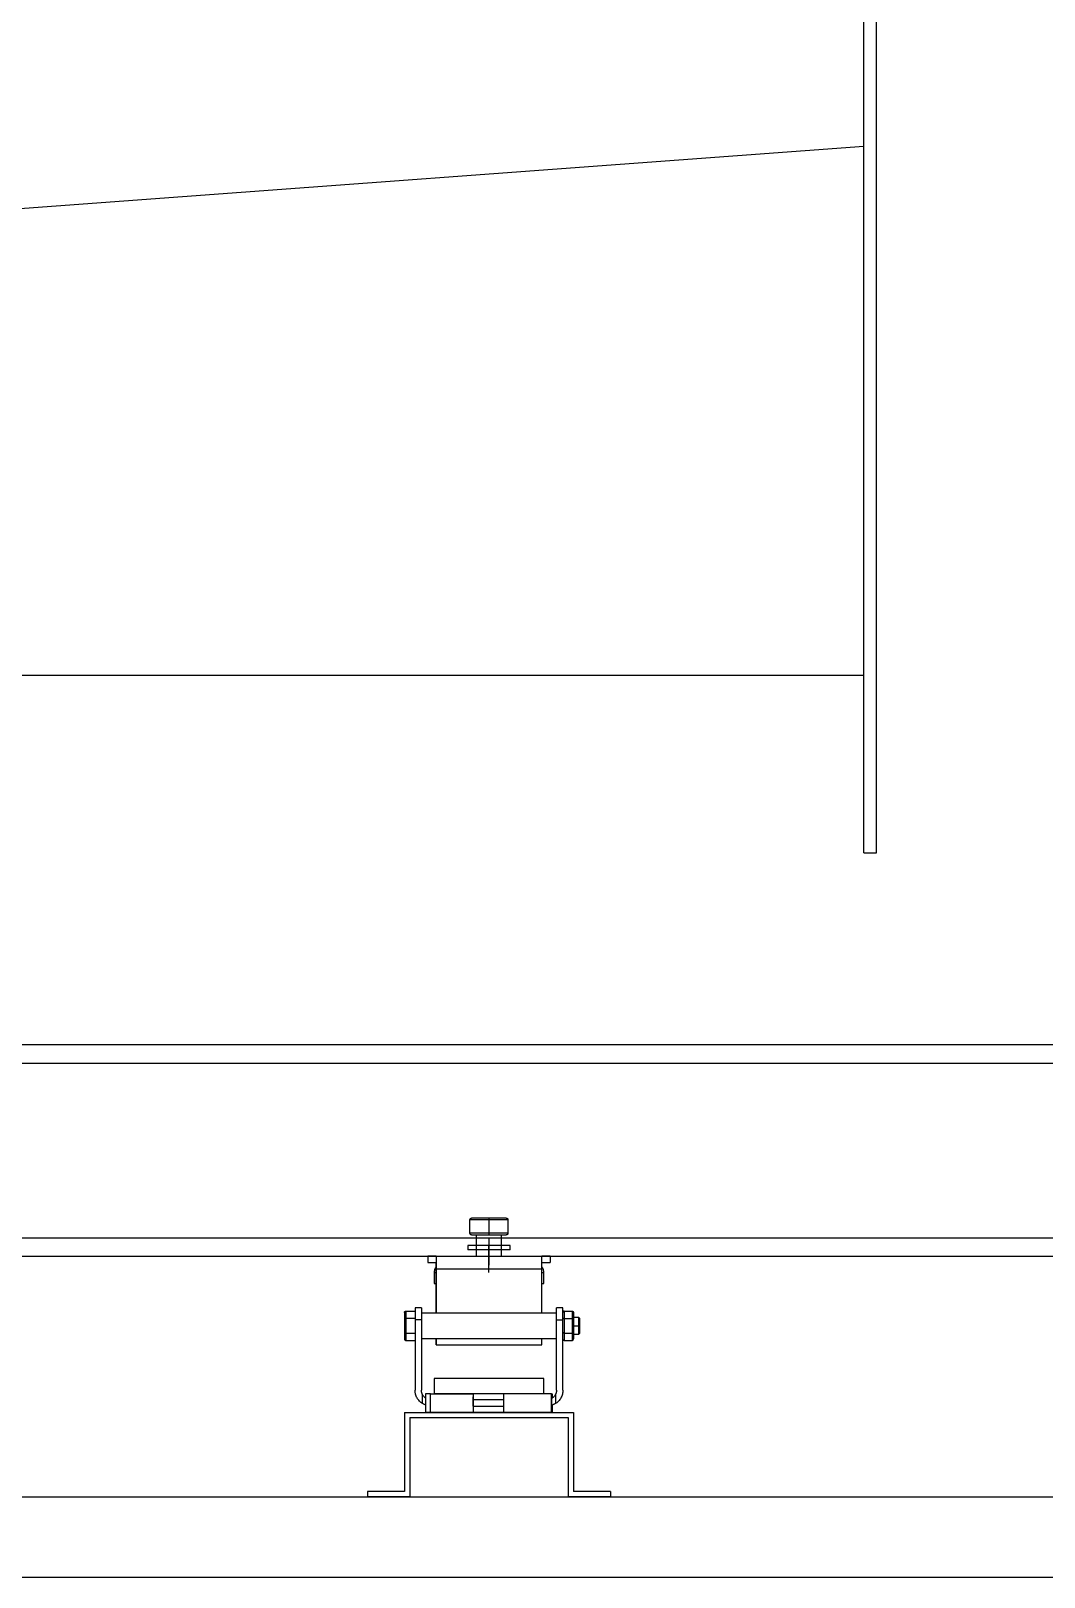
# Model space of a CAD drawing. Header units: millimetres. Extents: x -7952 to 23476, y -6324 to 15714.
# Drawn here: x 4813 to 5292, y 12 to 744 of the extents above; entities that cross this region are included whole.
import ezdxf

# ---------------------------------------------------------------- set-up
doc = ezdxf.new("R2010")
doc.units = ezdxf.units.MM
doc.linetypes.add('DASHED', pattern=[19.05, 12.7, -6.35])
doc.layers.add('FanMotor', color=7, linetype='Continuous')
doc.layers.add('McFrame', color=7, linetype='Continuous')

# ---------------------------------------------------------------- blocks, each defined once
blk = doc.blocks.new('M500341001400315S-E-BN')
for p, q in [((837.5, 305, 0), (837.5, 964, 0)), ((843.5, 305, 0), (843.5, 964, 0)), ((837.5, 639.5, 0), (360.5, 604.19, 0)), ((837.5, 389, 0), (432.5, 389, 0)), ((837.5, 305, 0), (843.5, 305, 0)), ((1860, 214, 0), (60, 214, 0)), ((60, 205.4, 0), (1860, 205.4, 0)), ((60, 122.61, 0), (1860, 122.61, 0)), ((60, 114, 0), (1860, 114, 0)), ((620, 40, 0), (700, 40, 0)), ((620, 40, 0), (620, 2.5, 0)), ((622.5, 37.5, 0), (697.5, 37.5, 0)), ((622.5, 37.5, 0), (622.5, 0, 0)), ((697.5, 37.5, 0), (697.5, 0, 0)), ((700, 40, 0), (700, 2.5, 0)), ((620, 2.5, 0), (602.5, 2.5, 0)), ((602.5, 2.5, 0), (602.5, 0, 0)), ((622.5, 0, 0), (602.5, 0, 0)), ((717.5, 0, 0), (697.5, 0, 0)), ((717.5, 2.5, 0), (700, 2.5, 0)), ((717.5, 2.5, 0), (717.5, 0, 0))]:
    blk.add_line(p, q)
at = {"color": 7, "linetype": 'Continuous'}
for p, q in [((660, 132, 0), (651.8, 132, 0)), ((668.2, 132, 0), (660, 132, 0)), ((660, 131.2, 0), (651, 131.2, 0)), ((651, 124.8, 0), (651, 131.2, 0)), ((660, 124.8, 0), (651, 124.8, 0)), ((669, 131.2, 0), (660, 131.2, 0)), ((660, 131.2, 0), (660, 124.8, 0)), ((669, 124.8, 0), (660, 124.8, 0)), ((669, 131.2, 0), (669, 124.8, 0)), ((650, 119, 0), (650, 117, 0)), ((651.8, 124, 0), (660, 124, 0)), ((654, 124, 0), (654, 114, 0)), ((654, 119.43, 0), (654, 119, 0)), ((660, 124, 0), (668.2, 124, 0)), ((666, 114, 0), (666, 124, 0)), ((666, 119, 0), (666, 119.74, 0)), ((670, 117, 0), (670, 119, 0)), ((631, 114, 0), (631, 111, 0)), ((634.99, 114, 0), (634.99, 111, 0)), ((634.99, 114, 0), (685.01, 114, 0)), ((645.44, 114, 0), (677.44, 114, 0)), ((689, 114, 0), (689, 111, 0)), ((634, 106, 0), (634, 101, 0)), ((635, 108, 0), (635, 108, 0)), ((635, 87, 0), (635, 108, 0)), ((635, 108, 0), (635, 87, 0)), ((635, 108, 0), (685.01, 108, 0)), ((685.01, 87, 0), (685.01, 108, 0)), ((686, 101, 0), (686, 106, 0)), ((620.6, 87.93, 0), (620.6, 84.46, 0)), ((620.6, 87.93, 0), (625, 87.93, 0)), ((628, 89.5, 0), (625, 89.5, 0)), ((695, 89.5, 0), (692, 89.5, 0)), ((695.6, 87.93, 0), (699.4, 87.93, 0)), ((695.6, 87.93, 0), (695.6, 84.46, 0)), ((699.4, 87.93, 0), (699.4, 84.46, 0)), ((620, 87.24, 0), (620, 84.12, 0)), ((620, 84.12, 0), (620, 77.88, 0)), ((625, 84.46, 0), (620.6, 84.46, 0)), ((620.6, 84.46, 0), (620.6, 77.54, 0)), ((628, 83.89, 0), (625, 83.89, 0)), ((625, 83.89, 0), (625, 50.5, 0)), ((692, 87, 0), (628, 87, 0)), ((628, 83.89, 0), (628, 50.5, 0)), ((692, 83.89, 0), (695, 83.89, 0)), ((692, 50.5, 0), (692, 83.89, 0)), ((695, 50.5, 0), (695, 83.89, 0)), ((695.6, 84.46, 0), (699.4, 84.46, 0)), ((695.6, 84.46, 0), (695.6, 77.54, 0)), ((699.4, 84.46, 0), (699.4, 77.54, 0)), ((700, 87.24, 0), (700, 84.12, 0)), ((702.5, 85, 0), (700, 85, 0)), ((700, 84.12, 0), (700, 77.88, 0)), ((700, 81, 0), (702.5, 81, 0)), ((703, 84.49, 0), (702.5, 85, 0)), ((702.5, 77, 0), (702.5, 81, 0)), ((703, 81, 0), (702.5, 81, 0)), ((703, 77.5, 0), (703, 81, 0)), ((620, 77.88, 0), (620, 74.76, 0)), ((620.6, 77.54, 0), (620.6, 74.07, 0)), ((620.6, 77.54, 0), (625, 77.54, 0)), ((620.6, 74.07, 0), (625, 74.07, 0)), ((628, 75, 0), (634.93, 75, 0)), ((634.97, 72, 0), (634.97, 75, 0)), ((634.98, 72, 0), (634.98, 75, 0)), ((635, 75, 0), (635, 72, 0)), ((635.02, 75, 0), (685.03, 75, 0)), ((635.02, 75, 0), (635.02, 72, 0)), ((685.03, 72, 0), (685.03, 75, 0)), ((685.1, 75, 0), (692, 75, 0)), ((695.6, 77.54, 0), (699.4, 77.54, 0)), ((695.6, 77.54, 0), (695.6, 74.07, 0)), ((695.6, 74.07, 0), (699.4, 74.07, 0)), ((699.4, 77.54, 0), (699.4, 74.07, 0)), ((700, 77.88, 0), (700, 74.76, 0)), ((700, 77, 0), (702.5, 77, 0)), ((702.5, 77, 0), (703, 77.51, 0)), ((635.02, 72, 0), (685.03, 72, 0)), ((634, 56, 0), (634, 49, 0)), ((686, 49, 0), (686, 56, 0)), ((628.5, 44.16, 0), (628.5, 48.44, 0)), ((630.01, 48.8, 0), (630.01, 40, 0)), ((632.25, 48.8, 0), (630.01, 48.8, 0)), ((632.25, 48.8, 0), (652.59, 48.8, 0)), ((632.25, 40, 0), (632.25, 48.8, 0)), ((634, 49, 0), (634.01, 48.8, 0)), ((652.59, 48.8, 0), (652.59, 40, 0)), ((652.59, 43, 0), (652.59, 47.3, 0)), ((652.59, 47.3, 0), (652.6, 47.3, 0)), ((667.09, 46, 0), (652.59, 46, 0)), ((652.6, 47.3, 0), (652.6, 48.8, 0)), ((667.09, 40, 0), (667.09, 48.8, 0)), ((687.75, 48.8, 0), (667.09, 48.8, 0)), ((685.99, 48.79, 0), (686, 49, 0)), ((689.59, 48.8, 0), (687.75, 48.8, 0)), ((689.59, 48.8, 0), (689.59, 40, 0)), ((689.62, 40, 0), (689.62, 48.8, 0)), ((689.74, 48.8, 0), (689.88, 48.8, 0)), ((689.88, 48.8, 0), (689.88, 46.69, 0)), ((689.91, 46.7, 0), (689.91, 48.8, 0)), ((691.5, 48.44, 0), (691.5, 44.16, 0)), ((632.25, 40, 0), (630.01, 40, 0)), ((652.59, 40, 0), (632.25, 40, 0)), ((652.59, 43, 0), (667.09, 43, 0)), ((652.59, 43, 0), (652.59, 43, 0)), ((652.62, 40, 0), (652.62, 43, 0)), ((689.59, 40, 0), (667.09, 40, 0)), ((689.88, 40, 0), (689.74, 40, 0)), ((689.88, 43.4, 0), (689.88, 40, 0)), ((689.91, 40, 0), (689.91, 43.41, 0))]:
    blk.add_line(p, q, dxfattribs=at)
at = {"color": 5, "linetype": 'DASHED'}
for p, q in [((660, 106.3, 0), (660, 122.78, 0)), ((660, 122.47, 0), (660, 106.79, 0))]:
    blk.add_line(p, q, dxfattribs=at)
at = {"linetype": 'Continuous'}
blk.add_line((647.3, 114, 0), (672.7, 114, 0), dxfattribs=at)
at = {"color": 7, "linetype": 'Continuous'}
for centre, start, end in [((639, 106, 0), 144.12084, 180.00849), ((681, 106, 0), 0.00849, 35.70564)]:
    blk.add_arc(centre, 5, start, end, dxfattribs=at)
for points, knots in [([(651, 131.2, 0), (651, 131.23, 0), (651, 131.28, 0), (651.02, 131.37, 0), (651.04, 131.45, 0), (651.08, 131.55, 0), (651.14, 131.67, 0), (651.24, 131.78, 0), (651.37, 131.88, 0), (651.5, 131.94, 0), (651.64, 131.99, 0), (651.74, 132, 0), (651.8, 132, 0)], [0, 0, 0, 0, 0.062093, 0.1244295, 0.1872281, 0.2507024, 0.3675958, 0.4953732, 0.6139008, 0.7467892, 0.8538776, 1, 1, 1, 1]), ([(660, 132, 0), (660, 132, 0), (660, 132, 0), (660, 131.98, 0), (660, 131.97, 0), (660, 131.93, 0), (660, 131.88, 0), (660, 131.78, 0), (660, 131.67, 0), (660, 131.53, 0), (660, 131.37, 0), (660, 131.26, 0), (660, 131.2, 0)], [0, 0, 0, 0, 0.078035, 0.146295, 0.20478, 0.253492, 0.386381, 0.504964, 0.632742, 0.74969, 0.875756, 1, 1, 1, 1]), ([(668.2, 132, 0), (668.23, 132, 0), (668.29, 132, 0), (668.37, 131.98, 0), (668.43, 131.97, 0), (668.52, 131.93, 0), (668.63, 131.88, 0), (668.75, 131.78, 0), (668.86, 131.67, 0), (668.94, 131.53, 0), (668.99, 131.37, 0), (669, 131.26, 0), (669, 131.2, 0)], [0, 0, 0, 0, 0.078035, 0.146295, 0.20478, 0.253492, 0.386381, 0.504964, 0.632742, 0.74969, 0.875756, 1, 1, 1, 1]), ([(651.8, 124, 0), (651.77, 124, 0), (651.71, 124, 0), (651.63, 124.02, 0), (651.57, 124.03, 0), (651.48, 124.07, 0), (651.37, 124.12, 0), (651.24, 124.22, 0), (651.14, 124.33, 0), (651.06, 124.47, 0), (651.01, 124.63, 0), (651, 124.74, 0), (651, 124.8, 0)], [0, 0, 0, 0, 0.078035, 0.146295, 0.20478, 0.253492, 0.386381, 0.504964, 0.632742, 0.74969, 0.875756, 1, 1, 1, 1]), ([(660, 124.8, 0), (660, 124.77, 0), (660, 124.72, 0), (660, 124.63, 0), (660, 124.55, 0), (660, 124.45, 0), (660, 124.33, 0), (660, 124.22, 0), (660, 124.12, 0), (660, 124.06, 0), (660, 124.01, 0), (660, 124, 0), (660, 124, 0)], [0, 0, 0, 0, 0.062093, 0.12443, 0.187228, 0.250702, 0.367596, 0.495373, 0.613901, 0.746789, 0.853878, 1, 1, 1, 1]), ([(669, 124.8, 0), (669, 124.77, 0), (669, 124.72, 0), (668.98, 124.63, 0), (668.96, 124.55, 0), (668.92, 124.45, 0), (668.86, 124.33, 0), (668.75, 124.22, 0), (668.63, 124.12, 0), (668.5, 124.06, 0), (668.36, 124.01, 0), (668.26, 124, 0), (668.2, 124, 0)], [0, 0, 0, 0, 0.062093, 0.12443, 0.187228, 0.250702, 0.367596, 0.495373, 0.613901, 0.746789, 0.853878, 1, 1, 1, 1]), ([(670, 119, 0), (670, 119, 0), (669.74, 119, 0), (668.74, 119, 0), (668, 119, 0), (666.15, 119, 0), (665.04, 119, 0), (662.62, 119, 0), (661.31, 119, 0), (658.69, 119, 0), (657.38, 119, 0), (654.96, 119, 0), (653.85, 119, 0), (652, 119, 0), (651.26, 119, 0), (650.26, 119, 0), (650, 119, 0), (650, 119, 0)], [0, 0, 0, 0, 0.125, 0.125, 0.25, 0.25, 0.375, 0.375, 0.5, 0.5, 0.625, 0.625, 0.75, 0.75, 0.875, 0.875, 1, 1, 1, 1]), ([(635, 114, 0), (634.48, 114, 0), (633.96, 114, 0), (632.99, 114, 0), (632.54, 114, 0), (631.8, 114, 0), (631.51, 114, 0), (631.1, 114, 0), (631, 114, 0), (631, 114, 0)], [0, 0, 0, 0, 0.25, 0.25, 0.5, 0.5, 0.75, 0.75, 1, 1, 1, 1]), ([(631, 111, 0), (631, 111, 0), (631.1, 111, 0), (631.51, 111, 0), (631.8, 111, 0), (632.54, 111, 0), (632.99, 111, 0), (633.96, 111, 0), (634.48, 111, 0), (635, 111, 0)], [0, 0, 0, 0, 0.25, 0.25, 0.5, 0.5, 0.75, 0.75, 1, 1, 1, 1]), ([(634.99, 114, 0), (634.99, 114, 0), (634.99, 113.84, 0), (635, 113.24, 0), (635, 112.8, 0), (635, 111.69, 0), (635, 111.02, 0), (635, 109.57, 0), (635, 108.79, 0), (635, 108, 0)], [0, 0, 0, 0, 0.25, 0.25, 0.5, 0.5, 0.75, 0.75, 1, 1, 1, 1]), ([(634.99, 108.89, 0), (634.99, 108.99, 0), (634.99, 109.47, 0), (634.99, 110.2, 0), (634.99, 110.77, 0), (634.99, 111, 0)], [0, 0, 0, 0, 0.123753, 0.645771, 1, 1, 1, 1]), ([(634.99, 108.9, 0), (634.99, 108.98, 0), (634.99, 109.45, 0), (634.99, 110.16, 0), (634.99, 110.87, 0), (634.99, 110.96, 0), (634.99, 111, 0)], [0, 0, 0, 0, 0.067968, 0.378645, 0.689323, 1, 1, 1, 1]), ([(635, 108, 0), (635, 108.06, 0), (635, 108.17, 0), (635, 108.34, 0), (635, 108.5, 0), (635, 108.67, 0), (635, 108.83, 0), (635, 108.99, 0), (635, 109.28, 0), (635, 109.68, 0), (635, 110.13, 0), (634.99, 110.51, 0), (634.99, 110.74, 0), (634.99, 110.88, 0), (634.99, 110.95, 0), (634.99, 110.99, 0), (634.99, 111, 0), (634.99, 111, 0)], [0, 0, 0, 0, 0.036013, 0.071746, 0.107314, 0.142829, 0.178406, 0.214159, 0.250201, 0.375057, 0.500032, 0.624889, 0.749864, 0.812682, 0.874903, 0.937138, 1, 1, 1, 1]), ([(670, 117, 0), (670, 117, 0), (669.74, 117, 0), (668.74, 117, 0), (668, 117, 0), (666.15, 117, 0), (665.04, 117, 0), (662.62, 117, 0), (661.31, 117, 0), (658.69, 117, 0), (657.38, 117, 0), (654.96, 117, 0), (653.85, 117, 0), (652, 117, 0), (651.26, 117, 0), (650.26, 117, 0), (650, 117, 0), (650, 117, 0)], [0, 0, 0, 0, 0.125, 0.125, 0.25, 0.25, 0.375, 0.375, 0.5, 0.5, 0.625, 0.625, 0.75, 0.75, 0.875, 0.875, 1, 1, 1, 1]), ([(689, 114, 0), (689, 114, 0), (688.9, 114, 0), (688.5, 114, 0), (688.2, 114, 0), (687.46, 114, 0), (687.02, 114, 0), (686.05, 114, 0), (685.53, 114, 0), (685, 114, 0)], [0, 0, 0, 0, 0.25, 0.25, 0.5, 0.5, 0.75, 0.75, 1, 1, 1, 1]), ([(685, 111, 0), (685.53, 111, 0), (686.05, 111, 0), (687.02, 111, 0), (687.46, 111, 0), (688.2, 111, 0), (688.5, 111, 0), (688.9, 111, 0), (689, 111, 0), (689, 111, 0)], [0, 0, 0, 0, 0.25, 0.25, 0.5, 0.5, 0.75, 0.75, 1, 1, 1, 1]), ([(685.01, 108, 0), (685.01, 108.79, 0), (685.01, 109.57, 0), (685.01, 111.02, 0), (685.01, 111.69, 0), (685.01, 112.8, 0), (685.01, 113.24, 0), (685.01, 113.84, 0), (685.01, 114, 0), (685.01, 114, 0)], [0, 0, 0, 0, 0.25, 0.25, 0.5, 0.5, 0.75, 0.75, 1, 1, 1, 1]), ([(635, 106, 0), (634.96, 106, 0), (634.55, 106, 0), (634.15, 106, 0), (634.05, 106, 0), (634, 106, 0)], [0, 0, 0, 0, 0.048245, 0.524122, 1, 1, 1, 1]), ([(686, 106, 0), (685.95, 106, 0), (685.85, 106, 0), (685.45, 106, 0), (685.05, 106, 0), (685.01, 106, 0)], [0, 0, 0, 0, 0.47807, 0.95614, 1, 1, 1, 1]), ([(634, 101, 0), (634.05, 101, 0), (634.15, 101, 0), (634.55, 101, 0), (634.96, 101, 0), (635, 101, 0)], [0, 0, 0, 0, 0.475878, 0.951755, 1, 1, 1, 1]), ([(685.01, 101, 0), (685.05, 101, 0), (685.45, 101, 0), (685.85, 101, 0), (685.95, 101, 0), (686, 101, 0)], [0, 0, 0, 0, 0.04386, 0.52193, 1, 1, 1, 1]), ([(620, 87.24, 0), (620, 87.26, 0), (620, 87.31, 0), (620.01, 87.38, 0), (620.03, 87.44, 0), (620.05, 87.52, 0), (620.09, 87.61, 0), (620.16, 87.72, 0), (620.25, 87.8, 0), (620.36, 87.87, 0), (620.47, 87.92, 0), (620.56, 87.93, 0), (620.6, 87.93, 0)], [0, 0, 0, 0, 0.078365, 0.146854, 0.20547, 0.254214, 0.387121, 0.505777, 0.633418, 0.750335, 0.876125, 1, 1, 1, 1]), ([(625, 89.5, 0), (625, 89.5, 0), (625, 89.37, 0), (625, 88.86, 0), (625, 88.48, 0), (625, 87.49, 0), (625, 86.89, 0), (625, 85.51, 0), (625, 84.73, 0), (625, 83.89, 0)], [0, 0, 0, 0, 0.25, 0.25, 0.5, 0.5, 0.75, 0.75, 1, 1, 1, 1]), ([(628, 89.5, 0), (628, 89.5, 0), (628, 89.5, 0), (628, 89.48, 0), (628, 89.46, 0), (628, 89.43, 0), (628, 89.38, 0), (628, 89.33, 0), (628, 89.27, 0), (628, 89.2, 0), (628, 89.02, 0), (628, 88.67, 0), (628, 88.01, 0), (628, 87.19, 0), (628, 86.41, 0), (628, 85.78, 0), (628, 85.33, 0), (628, 84.87, 0), (628, 84.39, 0), (628, 84.06, 0), (628, 83.89, 0)], [0, 0, 0, 0, 0.0279094, 0.0557262, 0.0834771, 0.1111889, 0.1388884, 0.1666027, 0.1943585, 0.2221827, 0.2501018, 0.3750315, 0.5000109, 0.6249406, 0.74992, 0.8000848, 0.8500185, 0.8998777, 0.9498194, 1, 1, 1, 1]), ([(692, 83.89, 0), (692, 83.99, 0), (692, 84.17, 0), (692, 84.44, 0), (692, 84.71, 0), (692, 84.97, 0), (692, 85.23, 0), (692, 85.48, 0), (692, 85.73, 0), (692, 85.97, 0), (692, 86.47, 0), (692, 87.19, 0), (692, 88.01, 0), (692, 88.67, 0), (692, 89.05, 0), (692, 89.26, 0), (692, 89.37, 0), (692, 89.44, 0), (692, 89.49, 0), (692, 89.5, 0), (692, 89.5, 0)], [0, 0, 0, 0, 0.027909, 0.055726, 0.083477, 0.111189, 0.138888, 0.166603, 0.194358, 0.222183, 0.250102, 0.375032, 0.500011, 0.624941, 0.74992, 0.800085, 0.850019, 0.899878, 0.949819, 1, 1, 1, 1]), ([(695, 83.89, 0), (695, 84.73, 0), (695, 85.51, 0), (695, 86.89, 0), (695, 87.49, 0), (695, 88.48, 0), (695, 88.86, 0), (695, 89.37, 0), (695, 89.5, 0), (695, 89.5, 0)], [0, 0, 0, 0, 0.25, 0.25, 0.5, 0.5, 0.75, 0.75, 1, 1, 1, 1]), ([(695.6, 87.93, 0), (695.58, 87.93, 0), (695.53, 87.93, 0), (695.47, 87.91, 0), (695.4, 87.89, 0), (695.34, 87.86, 0), (695.27, 87.82, 0), (695.22, 87.77, 0), (695.15, 87.7, 0), (695.08, 87.59, 0), (695.01, 87.43, 0), (695, 87.3, 0), (695, 87.24, 0)], [0, 0, 0, 0, 0.064892, 0.131304, 0.199506, 0.269748, 0.342257, 0.417243, 0.494891, 0.627526, 0.795837, 1, 1, 1, 1]), ([(699.4, 87.93, 0), (699.42, 87.93, 0), (699.47, 87.93, 0), (699.53, 87.91, 0), (699.6, 87.89, 0), (699.66, 87.86, 0), (699.72, 87.82, 0), (699.78, 87.77, 0), (699.85, 87.7, 0), (699.92, 87.59, 0), (699.99, 87.43, 0), (699.99, 87.3, 0), (700, 87.24, 0)], [0, 0, 0, 0, 0.064892, 0.131304, 0.199506, 0.269748, 0.342257, 0.417243, 0.494891, 0.627526, 0.795837, 1, 1, 1, 1]), ([(620.6, 84.46, 0), (620.58, 84.46, 0), (620.54, 84.46, 0), (620.47, 84.46, 0), (620.41, 84.45, 0), (620.34, 84.43, 0), (620.25, 84.4, 0), (620.16, 84.36, 0), (620.09, 84.3, 0), (620.04, 84.25, 0), (620.01, 84.19, 0), (620, 84.14, 0), (620, 84.12, 0)], [0, 0, 0, 0, 0.062152, 0.124504, 0.187271, 0.250667, 0.367428, 0.494905, 0.613188, 0.746033, 0.853249, 1, 1, 1, 1]), ([(695.6, 84.46, 0), (695.58, 84.46, 0), (695.53, 84.46, 0), (695.47, 84.46, 0), (695.4, 84.44, 0), (695.34, 84.43, 0), (695.27, 84.41, 0), (695.22, 84.38, 0), (695.15, 84.35, 0), (695.08, 84.29, 0), (695.01, 84.21, 0), (695, 84.15, 0), (695, 84.12, 0)], [0, 0, 0, 0, 0.064892, 0.131304, 0.199506, 0.269748, 0.342257, 0.417243, 0.494891, 0.627526, 0.795837, 1, 1, 1, 1]), ([(699.4, 84.46, 0), (699.42, 84.46, 0), (699.47, 84.46, 0), (699.53, 84.46, 0), (699.6, 84.45, 0), (699.66, 84.43, 0), (699.72, 84.41, 0), (699.78, 84.39, 0), (699.85, 84.35, 0), (699.92, 84.3, 0), (699.99, 84.22, 0), (699.99, 84.15, 0), (700, 84.12, 0)], [0, 0, 0, 0, 0.064892, 0.131304, 0.199506, 0.269748, 0.342257, 0.417243, 0.494891, 0.627526, 0.795837, 1, 1, 1, 1]), ([(702.5, 81, 0), (702.5, 81.52, 0), (702.5, 82.05, 0), (702.5, 83.01, 0), (702.5, 83.46, 0), (702.5, 84.2, 0), (702.5, 84.5, 0), (702.5, 84.9, 0), (702.5, 85, 0), (702.5, 85, 0)], [0, 0, 0, 0, 0.25, 0.25, 0.5, 0.5, 0.75, 0.75, 1, 1, 1, 1]), ([(703, 81, 0), (703, 81.46, 0), (703, 81.92, 0), (703, 82.76, 0), (703, 83.15, 0), (703, 83.8, 0), (703, 84.06, 0), (703, 84.41, 0), (703, 84.5, 0), (703, 84.5, 0)], [0, 0, 0, 0, 0.25, 0.25, 0.5, 0.5, 0.75, 0.75, 1, 1, 1, 1]), ([(620, 77.88, 0), (620, 77.87, 0), (620, 77.84, 0), (620.01, 77.81, 0), (620.03, 77.78, 0), (620.05, 77.74, 0), (620.09, 77.7, 0), (620.16, 77.64, 0), (620.25, 77.6, 0), (620.36, 77.56, 0), (620.47, 77.54, 0), (620.56, 77.54, 0), (620.6, 77.54, 0)], [0, 0, 0, 0, 0.078365, 0.146854, 0.20547, 0.254214, 0.387121, 0.505777, 0.633418, 0.750335, 0.876125, 1, 1, 1, 1]), ([(620, 74.76, 0), (620, 74.74, 0), (620, 74.69, 0), (620.01, 74.62, 0), (620.03, 74.56, 0), (620.05, 74.48, 0), (620.09, 74.39, 0), (620.16, 74.28, 0), (620.25, 74.2, 0), (620.36, 74.13, 0), (620.47, 74.08, 0), (620.56, 74.07, 0), (620.6, 74.07, 0)], [0, 0, 0, 0, 0.078408, 0.146918, 0.205532, 0.25425, 0.387086, 0.505433, 0.632901, 0.749725, 0.875677, 1, 1, 1, 1]), ([(634.99, 75, 0), (634.99, 74.89, 0), (634.99, 74.42, 0), (634.99, 73.74, 0), (634.99, 72.98, 0), (634.99, 72.42, 0), (634.98, 72.07, 0), (634.98, 72.02, 0), (634.98, 72, 0)], [0, 0, 0, 0, 0.060402, 0.248322, 0.436241, 0.624161, 0.81208, 1, 1, 1, 1]), ([(635, 72, 0), (635, 72.02, 0), (635, 72.07, 0), (635, 72.42, 0), (635, 72.98, 0), (635, 73.74, 0), (635, 74.42, 0), (635, 74.89, 0), (635, 75, 0)], [0, 0, 0, 0, 0.1879196, 0.3758391, 0.5637587, 0.7516783, 0.9395979, 1, 1, 1, 1]), ([(695.6, 77.54, 0), (695.58, 77.54, 0), (695.53, 77.54, 0), (695.47, 77.54, 0), (695.4, 77.55, 0), (695.34, 77.57, 0), (695.27, 77.59, 0), (695.22, 77.61, 0), (695.15, 77.65, 0), (695.08, 77.7, 0), (695.01, 77.78, 0), (695, 77.85, 0), (695, 77.88, 0)], [0, 0, 0, 0, 0.064892, 0.131304, 0.199506, 0.269748, 0.342257, 0.417243, 0.494891, 0.627526, 0.795837, 1, 1, 1, 1]), ([(695.6, 74.07, 0), (695.58, 74.07, 0), (695.53, 74.07, 0), (695.47, 74.09, 0), (695.4, 74.11, 0), (695.34, 74.14, 0), (695.27, 74.18, 0), (695.22, 74.23, 0), (695.15, 74.3, 0), (695.08, 74.41, 0), (695.01, 74.57, 0), (695, 74.7, 0), (695, 74.76, 0)], [0, 0, 0, 0, 0.064892, 0.131304, 0.199506, 0.269748, 0.342257, 0.417243, 0.494891, 0.627526, 0.795837, 1, 1, 1, 1]), ([(699.4, 77.54, 0), (699.42, 77.54, 0), (699.47, 77.54, 0), (699.53, 77.54, 0), (699.6, 77.56, 0), (699.66, 77.57, 0), (699.72, 77.59, 0), (699.78, 77.62, 0), (699.85, 77.65, 0), (699.92, 77.71, 0), (699.99, 77.79, 0), (699.99, 77.85, 0), (700, 77.88, 0)], [0, 0, 0, 0, 0.064892, 0.131304, 0.199506, 0.269748, 0.342257, 0.417243, 0.494891, 0.627526, 0.795837, 1, 1, 1, 1]), ([(699.4, 74.07, 0), (699.42, 74.07, 0), (699.47, 74.07, 0), (699.53, 74.09, 0), (699.6, 74.11, 0), (699.66, 74.14, 0), (699.72, 74.18, 0), (699.78, 74.23, 0), (699.85, 74.3, 0), (699.92, 74.41, 0), (699.99, 74.57, 0), (699.99, 74.7, 0), (700, 74.76, 0)], [0, 0, 0, 0, 0.064892, 0.131304, 0.199506, 0.269748, 0.342257, 0.417243, 0.494891, 0.627526, 0.795837, 1, 1, 1, 1]), ([(686, 56, 0), (686, 56, 0), (685.83, 56, 0), (685.17, 56, 0), (684.67, 56, 0), (683.37, 56, 0), (682.56, 56, 0), (680.67, 56, 0), (679.59, 56, 0), (677.18, 56, 0), (675.86, 56, 0), (673.03, 56, 0), (671.52, 56, 0), (668.38, 56, 0), (666.74, 56, 0), (663.4, 56, 0), (661.7, 56, 0), (658.3, 56, 0), (656.6, 56, 0), (653.26, 56, 0), (651.62, 56, 0), (648.48, 56, 0), (646.97, 56, 0), (644.14, 56, 0), (642.82, 56, 0), (640.41, 56, 0), (639.33, 56, 0), (637.44, 56, 0), (636.63, 56, 0), (635.33, 56, 0), (634.83, 56, 0), (634.17, 56, 0), (634, 56, 0), (634, 56, 0)], [0, 0, 0, 0, 0.0625, 0.0625, 0.125, 0.125, 0.1875, 0.1875, 0.25, 0.25, 0.3125, 0.3125, 0.375, 0.375, 0.4375, 0.4375, 0.5, 0.5, 0.5625, 0.5625, 0.625, 0.625, 0.6875, 0.6875, 0.75, 0.75, 0.8125, 0.8125, 0.875, 0.875, 0.9375, 0.9375, 1, 1, 1, 1]), ([(628.5, 44.16, 0), (628.43, 44.2, 0), (628.28, 44.3, 0), (628.06, 44.45, 0), (627.85, 44.61, 0), (627.64, 44.78, 0), (627.44, 44.97, 0), (627.24, 45.15, 0), (626.89, 45.51, 0), (626.43, 46.07, 0), (625.93, 46.85, 0), (625.52, 47.71, 0), (625.28, 48.42, 0), (625.15, 49, 0), (625.07, 49.43, 0), (625.01, 49.94, 0), (625, 50.3, 0), (625, 50.5, 0)], [0, 0, 0, 0, 0.033143, 0.066746, 0.100815, 0.135356, 0.170373, 0.205872, 0.241858, 0.361585, 0.489993, 0.609483, 0.743451, 0.791495, 0.850268, 0.91977, 1, 1, 1, 1]), ([(628.5, 48.44, 0), (628.47, 48.5, 0), (628.4, 48.63, 0), (628.32, 48.83, 0), (628.25, 49.03, 0), (628.18, 49.23, 0), (628.11, 49.49, 0), (628.05, 49.79, 0), (628.01, 50.14, 0), (628, 50.38, 0), (628, 50.5, 0)], [0, 0, 0, 0, 0.099025, 0.198086, 0.297377, 0.397089, 0.497412, 0.664729, 0.831972, 1, 1, 1, 1]), ([(630.01, 46.77, 0), (629.89, 46.85, 0), (629.6, 47.03, 0), (629.2, 47.43, 0), (628.8, 47.9, 0), (628.6, 48.26, 0), (628.5, 48.44, 0)], [0, 0, 0, 0, 0.2049041, 0.4747612, 0.7386006, 1, 1, 1, 1]), ([(630.01, 43.44, 0), (629.83, 43.5, 0), (629.33, 43.67, 0), (628.82, 43.97, 0), (628.5, 44.16, 0)], [0, 0, 0, 0, 0.379233, 1, 1, 1, 1]), ([(634, 49, 0), (634, 49, 0), (633.93, 49, 0), (634.18, 49, 0), (634.8, 49, 0), (635.91, 49, 0), (637.42, 49, 0), (639.31, 49, 0), (641.56, 49, 0), (644.13, 49, 0), (646.96, 49, 0), (650.02, 49, 0), (653.25, 49, 0), (656.6, 49, 0), (660, 49, 0), (663.4, 49, 0), (666.75, 49, 0), (669.98, 49, 0), (673.04, 49, 0), (675.87, 49, 0), (678.44, 49, 0), (680.69, 49, 0), (682.58, 49, 0), (684.09, 49, 0), (685.18, 49, 0), (685.87, 49, 0), (685.96, 49, 0), (686, 49, 0)], [0, 0, 0, 0, 0.000014, 0.041681, 0.083347, 0.125014, 0.166681, 0.208347, 0.250014, 0.291681, 0.333347, 0.375014, 0.416681, 0.458347, 0.500014, 0.541681, 0.583347, 0.625014, 0.666681, 0.708347, 0.750014, 0.791681, 0.833347, 0.875014, 0.916681, 0.958347, 1, 1, 1, 1]), ([(691.5, 48.44, 0), (691.34, 48.17, 0), (691.02, 47.64, 0), (690.46, 47.09, 0), (689.97, 46.73, 0), (689.73, 46.6, 0), (689.62, 46.54, 0)], [0, 0, 0, 0, 0.325603, 0.65906, 0.849254, 1, 1, 1, 1]), ([(691.5, 44.16, 0), (691.18, 43.98, 0), (690.56, 43.63, 0), (689.9, 43.38, 0), (689.63, 43.31, 0), (689.62, 43.31, 0)], [0, 0, 0, 0, 0.504069, 0.980275, 1, 1, 1, 1]), ([(695, 50.5, 0), (695, 50.41, 0), (695, 50.23, 0), (694.98, 49.98, 0), (694.96, 49.74, 0), (694.94, 49.51, 0), (694.9, 49.31, 0), (694.87, 49.11, 0), (694.84, 48.94, 0), (694.8, 48.78, 0), (694.7, 48.36, 0), (694.48, 47.71, 0), (694.07, 46.85, 0), (693.57, 46.07, 0), (693.06, 45.45, 0), (692.62, 45.01, 0), (692.26, 44.7, 0), (691.89, 44.41, 0), (691.63, 44.24, 0), (691.5, 44.16, 0)], [0, 0, 0, 0, 0.036987, 0.071854, 0.104602, 0.135231, 0.163739, 0.190128, 0.214398, 0.236548, 0.256579, 0.390541, 0.510036, 0.638437, 0.758171, 0.820817, 0.881985, 0.941703, 1, 1, 1, 1]), ([(692, 50.5, 0), (692, 50.43, 0), (692, 50.29, 0), (691.98, 50.07, 0), (691.96, 49.86, 0), (691.92, 49.65, 0), (691.86, 49.39, 0), (691.78, 49.1, 0), (691.66, 48.76, 0), (691.55, 48.55, 0), (691.5, 48.44, 0)], [0, 0, 0, 0, 0.100898, 0.201427, 0.301773, 0.40212, 0.502656, 0.669387, 0.834871, 1, 1, 1, 1]), ([(667.12, 40, 0), (667.09, 40, 0), (667.04, 40, 0), (666.61, 40, 0), (665.95, 40, 0), (665.04, 40, 0), (663.94, 40, 0), (662.67, 40, 0), (661.31, 40, 0), (659.88, 40, 0), (658.46, 40, 0), (657.09, 40, 0), (655.83, 40, 0), (654.72, 40, 0), (653.81, 40, 0), (653.12, 40, 0), (652.88, 40, 0), (652.77, 40, 0)], [0, 0, 0, 0, 0.066709, 0.133417, 0.200126, 0.266835, 0.333543, 0.400252, 0.466961, 0.533669, 0.600378, 0.667087, 0.733796, 0.800504, 0.867213, 0.933922, 1, 1, 1, 1])]:
    blk.add_open_spline(points, degree=3, knots=knots, dxfattribs=at)

msp = doc.modelspace()

# ---------------------------------------------------------------- linework, layer by layer
at = {"layer": 'McFrame', "color": 5}
msp.add_line((4237, 50), (6587, 50), dxfattribs=at)
at = {"layer": 'McFrame'}
msp.add_lwpolyline([(4237, 12), (6587, 12), (6587, 2860), (4237, 2860)], close=True, dxfattribs=at)

# ---------------------------------------------------------------- block references
at = {"layer": 'FanMotor'}
msp.add_blockref('M500341001400315S-E-BN', (4369.5, 50), dxfattribs=at)

doc.saveas('drawing.dxf')
